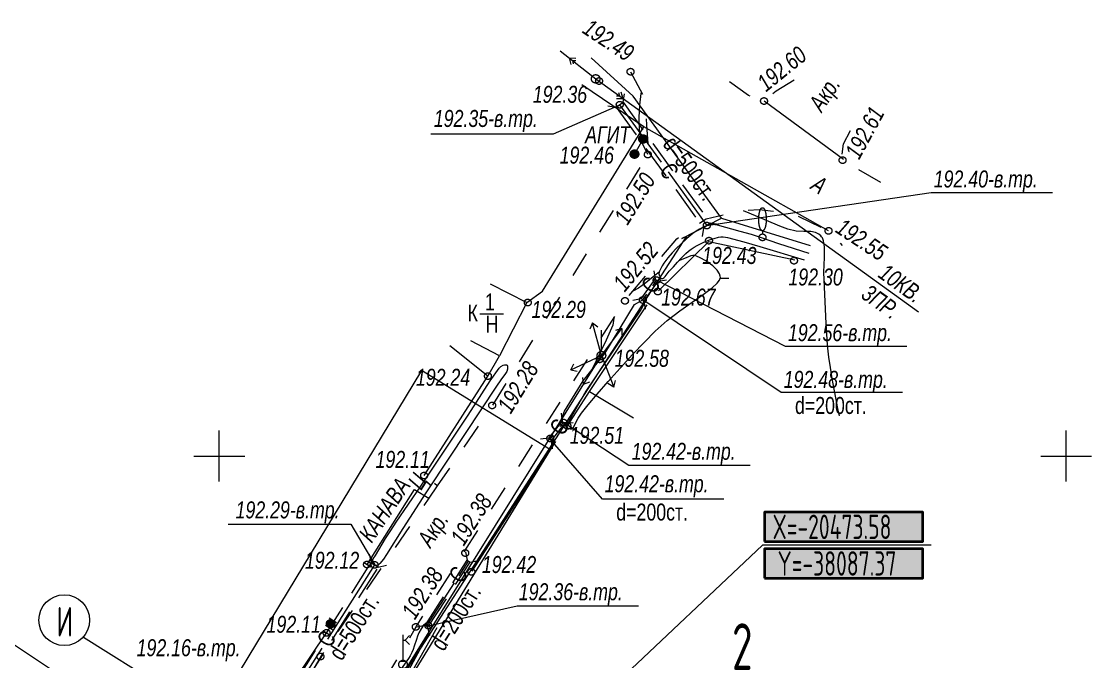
# Model space of a CAD drawing. Header units: millimetres. Extents: x -38151500 to -28914887, y -20564105 to -20349562.
# Drawn here: x -38111684 to -38048500, y -20462126 to -20424352 of the extents above; entities that cross this region are included whole.
import ezdxf
from ezdxf.xclip import XClip

# ---------------------------------------------------------------- set-up
doc = ezdxf.new("R2010")
doc.units = ezdxf.units.MM
doc.header["$MEASUREMENT"] = 0
doc.header["$XCLIPFRAME"] = 0
doc.linetypes.add('Новофедоровское_снт 28_07$0$l049', pattern=[3000, 2000, -1000])
doc.linetypes.add('Новофедоровское_снт 28_07$0$l189_2', pattern=[3000, 1500, -1500])
doc.layers.add('!!! ПОДОСНОВА', color=7, linetype='Continuous')
for name, color, linetype, lineweight in [('Новый_ГП_Координаты_Ном._пера__11', 255, 'Continuous', 40), ('Новый_ГП_Координаты_Ном._пера__250', 7, 'Continuous', 20), ('Новый_ГП_Координаты_Ном._пера__8', 7, 'Continuous', 40), ('Новый_ГП_Оси_Ном._пера__152', 152, 'Continuous', 18), ('Новый_ГП_Текст_Ном._пера__250', 7, 'Continuous', 20), ('Чертеж_1_Новофедоровское_снт 28_07$0$tp_Дороги_Ном._пера__253', 252, 'Continuous', 18), ('Чертеж_1_Новофедоровское_снт 28_07$0$tp_Здания_Ном._пера__253', 252, 'Continuous', 18), ('Чертеж_1_Новофедоровское_снт 28_07$0$tp_канавы_Ном._пера__253', 252, 'Continuous', 18), ('Чертеж_1_Новофедоровское_снт 28_07$0$tp_ЛЭП вн_Ном._пера__253', 252, 'Continuous', 18), ('Чертеж_1_Новофедоровское_снт 28_07$0$tp_отметки_новые_Ном._пера__253', 252, 'Continuous', 18), ('Чертеж_1_Новофедоровское_снт 28_07$0$tp_сооружения_Ном._пера__253', 252, 'Continuous', 18), ('Чертеж_1_Новофедоровское_снт 28_07$0$tp_трубы под дорогой_Ном._пера__253', 252, 'Continuous', 18), ('Чертеж_1_Новофедоровское_снт 28_07$0$U_ТЕКСТ_БЕЛЫЙ_Ном._пера__253', 252, 'Continuous', 18), ('Чертеж_1_Новый_ГП_Топография_Ном._пера__253', 252, 'Continuous', 18), ('Чертеж_1_Новый_Новофедоровское_снт 28_07$0$SETKA_Ном._пера__253', 252, 'Continuous', 18), ('Чертеж_1_Новый_Новофедоровское_снт 28_07$0$SETKA_Ном._пера__7', 7, 'Continuous', 18), ('Чертеж_1_Новый_Новофедоровское_снт 28_07$0$tp_Дороги_Ном._пера__253', 252, 'Continuous', 18), ('Чертеж_1_Новый_Новофедоровское_снт 28_07$0$tp_Здания_Ном._пера__253', 252, 'Continuous', 18), ('Чертеж_1_Новый_Новофедоровское_снт 28_07$0$tp_канавы_Ном._пера__253', 252, 'Continuous', 18), ('Чертеж_1_Новый_Новофедоровское_снт 28_07$0$tp_ЛЭП вн_Ном._пера__253', 252, 'Continuous', 18), ('Чертеж_1_Новый_Новофедоровское_снт 28_07$0$tp_ЛЭП нн_Ном._пера__253', 252, 'Continuous', 18), ('Чертеж_1_Новый_Новофедоровское_снт 28_07$0$tp_ЛЭП нн_Ном._пера__7', 7, 'Continuous', 18), ('Чертеж_1_Новый_Новофедоровское_снт 28_07$0$tp_Ограждения ДЕР_Ном._пера__253', 252, 'Continuous', 18), ('Чертеж_1_Новый_Новофедоровское_снт 28_07$0$tp_Ограждения мет_Ном._пера__253', 252, 'Continuous', 18), ('Чертеж_1_Новый_Новофедоровское_снт 28_07$0$tp_Ограждения рабица_Ном._пера__253', 252, 'Continuous', 18), ('Чертеж_1_Новый_Новофедоровское_снт 28_07$0$tp_Ограждения_Ном._пера__253', 252, 'Continuous', 18), ('Чертеж_1_Новый_Новофедоровское_снт 28_07$0$tp_Ограждения_Ном._пера__7', 7, 'Continuous', 18), ('Чертеж_1_Новый_Новофедоровское_снт 28_07$0$tp_отметки_новые_Ном._пера__253', 252, 'Continuous', 18), ('Чертеж_1_Новый_Новофедоровское_снт 28_07$0$tp_отметки_новые_Ном._пера__7', 7, 'Continuous', 18), ('Чертеж_1_Новый_Новофедоровское_снт 28_07$0$tp_растительность_Ном._пера__7', 7, 'Continuous', 18), ('Чертеж_1_Новый_Новофедоровское_снт 28_07$0$tp_рельеф_Ном._пера__253', 252, 'Continuous', 18), ('Чертеж_1_Новый_Новофедоровское_снт 28_07$0$tp_сооружения_Ном._пера__253', 252, 'Continuous', 18), ('Чертеж_1_Новый_Новофедоровское_снт 28_07$0$tp_сооружения_Ном._пера__7', 7, 'Continuous', 18), ('Чертеж_1_Новый_Новофедоровское_снт 28_07$0$tp_трубы под дорогой_Ном._пера__253', 252, 'Continuous', 18), ('Чертеж_1_Новый_Новофедоровское_снт 28_07$0$U_Водосток_Ном._пера__253', 252, 'Continuous', 18), ('Чертеж_1_Новый_Новофедоровское_снт 28_07$0$U_Газопровод_Ном._пера__253', 252, 'Continuous', 18)]:
    doc.layers.add(name, color=color, linetype=linetype, lineweight=lineweight)
doc.styles.add('РЎР“Р•РќР•Р\xa0РР\xa0_РЎРўРР›Р¬_1', font='arial.ttf', dxfattribs={"width": 0.75})
doc.styles.add('РЎР“Р•РќР•Р\xa0РР\xa0_РЎРўРР›Р¬_3', font='arial.ttf', dxfattribs={"width": 0.749999})
doc.styles.add('РЎР“Р•РќР•Р\xa0РР\xa0_РЎРўРР›Р¬_6', font='', dxfattribs={"width": 0.8})
doc.styles.get('РЎР“Р•РќР•Р\xa0РР\xa0_РЎРўРР›Р¬_6').set_extended_font_data('GOST_type_A')
doc.linetypes.add('Новофедоровское_снт 28_07$0$l474_2o', pattern='A,0,[3,РіРµРЅРїРїР»Р°РЅ 2025_06_18 dima РІР°СЂРёР°РЅС‚ 21.Shx,S=31.746032,R=0,X=0,Y=0],-5000,0', length=5000)
doc.linetypes.add('Новофедоровское_снт 28_07$0$lm334', pattern='A,0,[4,РіРµРЅРїРїР»Р°РЅ 2025_06_18 dima РІР°СЂРёР°РЅС‚ 21.Shx,S=79.365079,R=0,X=0,Y=0],-11000,0', length=11000)
doc.linetypes.add('Новофедоровское_снт 28_07$0$З ДЕРЕВ', pattern='A,0,[2,РіРµРЅРїРїР»Р°РЅ 2025_06_18 dima РІР°СЂРёР°РЅС‚ 21.Shx,S=19.84127,R=0,X=0,Y=0.2],-2500,0', length=2500)
doc.linetypes.add('Новофедоровское_снт 28_07$0$ЗАБОР_СЕТКА', pattern='A,0,[1,РіРµРЅРїРїР»Р°РЅ 2025_06_18 dima РІР°СЂРёР°РЅС‚ 21.Shx,S=39.68254,R=0,X=0,Y=2.77556e-17],-5000,0', length=5000)
doc.linetypes.add('Новофедоровское_снт 28_07$0$МЕЖА', pattern='A,0,[5,РіРµРЅРїРїР»Р°РЅ 2025_06_18 dima РІР°СЂРёР°РЅС‚ 21.Shx,S=46.746032,R=0,X=0,Y=6.93889e-18],-6500,0', length=6500)

# ---------------------------------------------------------------- blocks, each defined once
blk = doc.blocks.new('Чертеж_1_1')
at = {"layer": 'Чертеж_1_Новый_Новофедоровское_снт 28_07$0$tp_ЛЭП вн_Ном._пера__253', "linetype": 'Continuous', "lineweight": 18}
blk.add_hatch(color=252, dxfattribs=at).paths.add_polyline_path([(-38077754, -20427742, 1), (-38077804, -20427742, 1)])
at = {"layer": 'Чертеж_1_Новый_ГП_Топография_Ном._пера__253', "color": 252, "linetype": 'Новофедоровское_снт 28_07$0$МЕЖА', "lineweight": 18, "flags": 128}
blk.add_lwpolyline([(-38122200, -20517064), (-38122160, -20517000), (-38111673, -20499900), (-38085503, -20516708), (-38073942, -20500671), (-38064026, -20487867), (-38065780, -20480650), (-38067785, -20473503), (-38073278, -20475465), (-38076133, -20474628), (-38090404, -20465849), (-38080455, -20449640), (-38088064, -20444942), (-38129095, -20512686)], close=True, dxfattribs=at)
at = {"layer": 'Чертеж_1_Новый_Новофедоровское_снт 28_07$0$SETKA_Ном._пера__253', "color": 252, "linetype": 'Continuous', "lineweight": 18, "flags": 128}
for points in [[(-38100000, -20451500), (-38100000, -20448500)], [(-38101500, -20450000), (-38098500, -20450000)]]:
    blk.add_lwpolyline(points, dxfattribs=at)
at = {"layer": 'Чертеж_1_Новый_Новофедоровское_снт 28_07$0$SETKA_Ном._пера__7', "color": 7, "linetype": 'Continuous', "lineweight": 18, "flags": 128}
for points in [[(-38050000, -20451500), (-38050000, -20448500)], [(-38051500, -20450000), (-38048500, -20450000)]]:
    blk.add_lwpolyline(points, dxfattribs=at)
at = {"layer": 'Чертеж_1_Новый_Новофедоровское_снт 28_07$0$tp_Дороги_Ном._пера__253', "color": 252, "linetype": 'Новофедоровское_снт 28_07$0$l189_2', "lineweight": 18, "flags": 128}
for points in [[(-38075719, -20427321), (-38074868, -20428916), (-38074775, -20430450), (-38074703, -20431568), (-38074700, -20432208), (-38083890, -20447009), (-38087129, -20451763), (-38087913, -20451152)], [(-38066064, -20427811), (-38067132, -20428474), (-38067798, -20429012), (-38068753, -20428732), (-38070153, -20427737)], [(-38060943, -20433852), (-38063255, -20432514), (-38063154, -20431568), (-38062269, -20429947)], [(-38090999, -20466094), (-38091133, -20465239), (-38090967, -20464466), (-38088357, -20460039), (-38076052, -20440842), (-38072990, -20437186), (-38071256, -20435998), (-38069140, -20435528), (-38068128, -20435446), (-38066138, -20435694), (-38064027, -20436711), (-38063227, -20437573)], [(-38088467, -20451967), (-38087634, -20452488), (-38093990, -20461790), (-38099672, -20471714), (-38100868, -20471463)]]:
    blk.add_lwpolyline(points, dxfattribs=at)
at = {"layer": 'Чертеж_1_Новый_Новофедоровское_снт 28_07$0$tp_Дороги_Ном._пера__253', "color": 252, "linetype": 'Continuous', "lineweight": 18, "flags": 128}
for points in [[(-38063157, -20432497), (-38067840, -20429054)], [(-38064027, -20436711), (-38074928, -20430567)], [(-38087129, -20451763), (-38087634, -20452488)]]:
    blk.add_lwpolyline(points, dxfattribs=at)
at = {"layer": 'Чертеж_1_Новый_Новофедоровское_снт 28_07$0$tp_Здания_Ном._пера__253', "color": 252, "linetype": 'Continuous', "lineweight": 18, "flags": 128}
for points in [[(-38084008, -20439829), (-38081842, -20440942), (-38083452, -20444076), (-38085152, -20443202)], [(-38084619, -20441615), (-38083222, -20441615)]]:
    blk.add_lwpolyline(points, dxfattribs=at)
at = {"layer": 'Чертеж_1_Новый_Новофедоровское_снт 28_07$0$tp_канавы_Ном._пера__253', "color": 252, "linetype": 'Continuous', "lineweight": 18, "flags": 128}
for points in [[(-38065182, -20438040), (-38066960, -20437469), (-38067932, -20437143), (-38068589, -20436934), (-38069251, -20436741), (-38070579, -20436383), (-38070736, -20436352), (-38070897, -20436342), (-38071058, -20436358), (-38071215, -20436403), (-38071435, -20436500), (-38071644, -20436611), (-38071843, -20436734), (-38072034, -20436868), (-38072399, -20437164), (-38072752, -20437488), (-38073022, -20437750), (-38073273, -20438015), (-38073513, -20438297), (-38073747, -20438611), (-38073850, -20438767), (-38073939, -20438923), (-38074005, -20439081), (-38074042, -20439238), (-38074039, -20439303), (-38074017, -20439370), (-38073981, -20439435), (-38073934, -20439491), (-38073904, -20439514), (-38073873, -20439525), (-38073811, -20439516), (-38073747, -20439473), (-38073682, -20439407), (-38073434, -20439090), (-38073189, -20438827), (-38072955, -20438558), (-38072717, -20438293), (-38072458, -20438040), (-38072300, -20437909), (-38072138, -20437790), (-38071970, -20437680), (-38071797, -20437579), (-38071435, -20437400), (-38071052, -20437245), (-38070787, -20437156), (-38070519, -20437091), (-38070385, -20437073), (-38070252, -20437068), (-38070120, -20437076), (-38069990, -20437101), (-38069039, -20437358), (-38068092, -20437635), (-38065477, -20438427)], [(-38088944, -20462879), (-38087734, -20460634), (-38087523, -20460211), (-38087515, -20460178), (-38087521, -20460146), (-38087561, -20460084), (-38087690, -20459969), (-38087751, -20459935), (-38087820, -20459927), (-38087886, -20459942), (-38087937, -20459980), (-38088090, -20460198), (-38088213, -20460432), (-38088293, -20460623), (-38088362, -20460818), (-38088489, -20461213), (-38088556, -20461407), (-38088632, -20461597), (-38088722, -20461779), (-38088830, -20461951), (-38089678, -20463139)]]:
    blk.add_lwpolyline(points, dxfattribs=at)
for points in [[(-38075495, -20441052), (-38075002, -20440788), (-38074926, -20441006), (-38075086, -20441341), (-38078370, -20446173), (-38079384, -20447987), (-38079685, -20448067), (-38079816, -20447858), (-38079623, -20447342), (-38078527, -20445565), (-38077238, -20443953)], [(-38084007, -20445565), (-38083482, -20444819), (-38083436, -20444767), (-38083375, -20444718), (-38083232, -20444639), (-38083159, -20444616), (-38083093, -20444607), (-38083039, -20444615), (-38083003, -20444644), (-38082984, -20444689), (-38082976, -20444745), (-38082988, -20444876), (-38083031, -20445014), (-38083095, -20445132), (-38083369, -20445502), (-38083638, -20445878), (-38086416, -20450066), (-38087798, -20452166), (-38089169, -20454273), (-38090127, -20455811), (-38090312, -20456083), (-38090523, -20456345), (-38090580, -20456397), (-38090649, -20456437), (-38090722, -20456458), (-38090791, -20456451), (-38090847, -20456426), (-38090902, -20456388), (-38090945, -20456342), (-38090965, -20456290), (-38090953, -20456181), (-38090909, -20456071), (-38090783, -20455859), (-38090185, -20454873), (-38089881, -20454385), (-38089565, -20453904), (-38088111, -20451771), (-38086682, -20449657), (-38085306, -20447582)]]:
    blk.add_lwpolyline(points, close=True, dxfattribs=at)
at = {"layer": 'Чертеж_1_Новый_Новофедоровское_снт 28_07$0$tp_ЛЭП вн_Ном._пера__253', "color": 252, "linetype": 'Continuous', "lineweight": 18}
blk.add_line((-38077779, -20427742), (-38077779, -20427742), dxfattribs=at)
at = {"layer": 'Чертеж_1_Новый_Новофедоровское_снт 28_07$0$tp_ЛЭП вн_Ном._пера__253', "color": 252, "linetype": 'Continuous', "lineweight": 18, "flags": 128}
for points in [[(-38079881, -20426086), (-38077779, -20427742), (-38058713, -20441496)], [(-38079350, -20426504), (-38079249, -20426891)], [(-38079350, -20426504), (-38078950, -20426512)], [(-38079154, -20426659), (-38079103, -20426852)], [(-38079154, -20426659), (-38078954, -20426663)], [(-38076359, -20428765), (-38076559, -20428770)], [(-38076359, -20428765), (-38076418, -20428574)], [(-38076157, -20428912), (-38076274, -20428529)], [(-38076157, -20428912), (-38076557, -20428921)]]:
    blk.add_lwpolyline(points, dxfattribs=at)
at = {"layer": 'Чертеж_1_Новый_Новофедоровское_снт 28_07$0$tp_ЛЭП вн_Ном._пера__253', "color": 252, "linetype": 'Continuous', "lineweight": 18}
blk.add_circle((-38077779, -20427742), 250, dxfattribs=at)
at = {"layer": 'Чертеж_1_Новый_Новофедоровское_снт 28_07$0$tp_ЛЭП нн_Ном._пера__253', "color": 252, "linetype": 'Continuous', "lineweight": 18, "flags": 128}
for points in [[(-38124200, -20518699), (-38123089, -20517036), (-38102475, -20484194), (-38077438, -20444066), (-38076229, -20442473)], [(-38079254, -20444904), (-38077438, -20444066), (-38077975, -20442139)], [(-38077975, -20442139), (-38078122, -20442511)], [(-38077975, -20442139), (-38077657, -20442382)], [(-38076229, -20442473), (-38076614, -20442581)], [(-38076229, -20442473), (-38076229, -20442873)], [(-38079254, -20444904), (-38079066, -20444551)], [(-38077438, -20444066), (-38076717, -20445932)], [(-38079254, -20444904), (-38078863, -20444989)], [(-38078497, -20445763), (-38078533, -20445364)], [(-38078497, -20445763), (-38078123, -20445620)], [(-38076717, -20445932), (-38077058, -20445721)], [(-38076717, -20445932), (-38076607, -20445547)]]:
    blk.add_lwpolyline(points, dxfattribs=at)
at = {"layer": 'Чертеж_1_Новый_Новофедоровское_снт 28_07$0$tp_ЛЭП нн_Ном._пера__7', "color": 7, "linetype": 'Continuous', "lineweight": 18}
blk.add_line((-38077438, -20443816), (-38077438, -20442566), dxfattribs=at)
for radius in [250, 50]:
    blk.add_circle((-38077438, -20444066), radius, dxfattribs=at)
at = {"layer": 'Чертеж_1_Новый_Новофедоровское_снт 28_07$0$tp_Ограждения ДЕР_Ном._пера__253', "color": 252, "linetype": 'Новофедоровское_снт 28_07$0$З ДЕРЕВ', "lineweight": 18, "flags": 128}
for points in [[(-38081842, -20440942), (-38080923, -20440264), (-38074928, -20430567)], [(-38087913, -20451152), (-38084145, -20445277), (-38083452, -20444076)], [(-38091275, -20456402), (-38088467, -20451967)], [(-38096407, -20464494), (-38093673, -20460426)]]:
    blk.add_lwpolyline(points, dxfattribs=at)
at = {"layer": 'Чертеж_1_Новый_Новофедоровское_снт 28_07$0$tp_Ограждения мет_Ном._пера__253', "color": 252, "linetype": 'Новофедоровское_снт 28_07$0$l474_2o', "lineweight": 18, "flags": 128}
for points in [[(-38074928, -20430567), (-38078589, -20428087)], [(-38084145, -20445277), (-38086389, -20443500)], [(-38079446, -20448221), (-38078140, -20446195), (-38075541, -20447741)], [(-38085073, -20456785), (-38080134, -20449143)], [(-38087167, -20460137), (-38090405, -20465851)]]:
    blk.add_lwpolyline(points, dxfattribs=at)
at = {"layer": 'Чертеж_1_Новый_Новофедоровское_снт 28_07$0$tp_Ограждения рабица_Ном._пера__253', "color": 252, "linetype": 'Новофедоровское_снт 28_07$0$ЗАБОР_СЕТКА', "lineweight": 18, "flags": 128}
for points in [[(-38074067, -20440248), (-38071094, -20437337), (-38066029, -20438430)], [(-38078140, -20446195), (-38074737, -20441085)]]:
    blk.add_lwpolyline(points, dxfattribs=at)
at = {"layer": 'Чертеж_1_Новый_Новофедоровское_снт 28_07$0$tp_Ограждения_Ном._пера__253', "color": 252, "linetype": 'Continuous', "lineweight": 18, "flags": 128}
for points in [[(-38091487, -20456269), (-38091063, -20456535)], [(-38093507, -20459551), (-38093083, -20459817)], [(-38093885, -20460293), (-38093461, -20460559)], [(-38093737, -20459971), (-38093314, -20460237)]]:
    blk.add_lwpolyline(points, dxfattribs=at)
at = {"layer": 'Чертеж_1_Новый_Новофедоровское_снт 28_07$0$tp_Ограждения_Ном._пера__7', "color": 7, "linetype": 'Continuous', "lineweight": 18}
for p, q in [((-38093625, -20459744), (-38093230, -20459744)), ((-38093598, -20459714), (-38093257, -20459714)), ((-38093559, -20459684), (-38093296, -20459684)), ((-38093488, -20459654), (-38093368, -20459654)), ((-38093676, -20459894), (-38093177, -20459894)), ((-38093675, -20459924), (-38093180, -20459924)), ((-38093674, -20459864), (-38093180, -20459864)), ((-38093670, -20459954), (-38093184, -20459954)), ((-38093669, -20459834), (-38093186, -20459834)), ((-38093660, -20459984), (-38093193, -20459984)), ((-38093658, -20459804), (-38093195, -20459804)), ((-38093646, -20460014), (-38093208, -20460014)), ((-38093644, -20459774), (-38093209, -20459774)), ((-38093628, -20460044), (-38093227, -20460044)), ((-38093602, -20460074), (-38093253, -20460074)), ((-38093565, -20460104), (-38093290, -20460104)), ((-38093501, -20460134), (-38093351, -20460134))]:
    blk.add_line(p, q, dxfattribs=at)
blk.add_circle((-38093427, -20459896), 250, dxfattribs=at)
at = {"layer": 'Чертеж_1_Новый_Новофедоровское_снт 28_07$0$tp_отметки_новые_Ном._пера__253', "color": 252, "linetype": 'Continuous', "lineweight": 18, "flags": 128}
for points in [[(-38087504, -20430993), (-38080262, -20430993), (-38076360, -20429270)], [(-38050813, -20434463), (-38057973, -20434463), (-38071241, -20436422)], [(-38059404, -20443536), (-38066564, -20443536), (-38074180, -20439623)], [(-38059667, -20446257), (-38066827, -20446257), (-38075002, -20440788)], [(-38068658, -20450564), (-38075818, -20450564), (-38079685, -20448017)], [(-38070219, -20452546), (-38077378, -20452546), (-38080461, -20449011)], [(-38099485, -20454011), (-38092244, -20454011), (-38090826, -20456416)], [(-38075260, -20458862), (-38082420, -20458862), (-38087748, -20460053)]]:
    blk.add_lwpolyline(points, dxfattribs=at)
at = {"layer": 'Чертеж_1_Новый_Новофедоровское_снт 28_07$0$tp_отметки_новые_Ном._пера__7', "color": 7, "linetype": 'Continuous', "lineweight": 18}
for centre in [(-38075720, -20427320), (-38077580, -20427870), (-38076360, -20429270), (-38067840, -20429050), (-38075490, -20432180), (-38074700, -20432210), (-38063200, -20432540), (-38071220, -20436400), (-38064030, -20436710), (-38071090, -20437290), (-38066070, -20438470), (-38074180, -20439620), (-38074110, -20440290), (-38081790, -20440940), (-38076050, -20440840), (-38075000, -20440790), (-38077540, -20444290), (-38084140, -20445280), (-38083890, -20447010), (-38079680, -20448020), (-38079450, -20448220), (-38080460, -20448960), (-38087910, -20451150), (-38085480, -20455720), (-38091280, -20456400), (-38090830, -20456420), (-38085120, -20456830), (-38093670, -20460430), (-38088400, -20460080), (-38087660, -20460000), (-38094030, -20461830)]:
    blk.add_circle(centre, 200, dxfattribs=at)
at = {"layer": 'Чертеж_1_Новый_Новофедоровское_снт 28_07$0$tp_растительность_Ном._пера__7', "color": 7, "linetype": 'Continuous', "lineweight": 18}
blk.add_line((-38067932, -20436709), (-38067932, -20436893), dxfattribs=at)
blk.add_circle((-38067932, -20437093), 200, dxfattribs=at)
blk.add_ellipse((-38067931, -20436026), major_axis=(0, 683), ratio=0.323572, dxfattribs=at)
at = {"layer": 'Чертеж_1_Новый_Новофедоровское_снт 28_07$0$tp_рельеф_Ном._пера__253', "color": 252, "linetype": 'Continuous', "lineweight": 18, "flags": 128}
for points in [[(-38074701, -20432209), (-38075027, -20431517), (-38075184, -20430780), (-38075217, -20430030), (-38075170, -20429295), (-38075088, -20428605), (-38075079, -20428521)], [(-38063392, -20447635), (-38063407, -20447555), (-38063439, -20447383), (-38063495, -20447092), (-38063580, -20446657), (-38063696, -20446057), (-38063814, -20445422), (-38063922, -20444783), (-38064011, -20444169), (-38064085, -20443458), (-38064131, -20442780), (-38064162, -20442190), (-38064308, -20439145), (-38064262, -20438274), (-38064278, -20437661), (-38064334, -20437300), (-38064397, -20437126), (-38064438, -20437062), (-38064492, -20437000), (-38064607, -20436901), (-38064798, -20436807), (-38065085, -20436753), (-38065489, -20436743), (-38065939, -20436721), (-38066427, -20436607), (-38066899, -20436424), (-38067695, -20436103), (-38068724, -20435671), (-38069060, -20435522)], [(-38079388, -20447988), (-38079419, -20448064), (-38079476, -20448198), (-38079480, -20448269), (-38079438, -20448342), (-38079387, -20448371), (-38079290, -20448397), (-38079195, -20448400), (-38079117, -20448340), (-38078813, -20447756), (-38078612, -20447472), (-38078221, -20446984), (-38077684, -20446344), (-38077041, -20445601), (-38076336, -20444807), (-38075609, -20444013), (-38074904, -20443269), (-38074263, -20442627), (-38073550, -20441999), (-38072806, -20441428), (-38072082, -20440915), (-38071430, -20440460), (-38070901, -20440065), (-38070601, -20439791), (-38070464, -20439612), (-38070421, -20439504), (-38070416, -20439454), (-38070422, -20439385), (-38070465, -20439245), (-38070599, -20439034), (-38070870, -20438765), (-38071284, -20438471), (-38071611, -20438293), (-38071819, -20438205), (-38071928, -20438173), (-38071971, -20438165), (-38072035, -20438163), (-38072163, -20438189), (-38072528, -20438349), (-38072891, -20438484)], [(-38074024, -20439144), (-38074278, -20439351), (-38074819, -20439784), (-38075245, -20440100), (-38075577, -20440276)], [(-38070421, -20439504), (-38069922, -20439496)], [(-38076708, -20441865), (-38076776, -20442276), (-38076915, -20442635), (-38077151, -20443153), (-38077450, -20443775), (-38077778, -20444442), (-38078020, -20444931)]]:
    blk.add_lwpolyline(points, dxfattribs=at)
at = {"layer": 'Чертеж_1_Новый_Новофедоровское_снт 28_07$0$tp_сооружения_Ном._пера__253', "color": 252, "linetype": 'Continuous', "lineweight": 18, "flags": 128}
blk.add_lwpolyline([(-38074983, -20431289), (-38075487, -20432183)], dxfattribs=at)
at = {"layer": 'Чертеж_1_Новый_Новофедоровское_снт 28_07$0$tp_сооружения_Ном._пера__7', "color": 7, "linetype": 'Continuous', "lineweight": 18}
for p, q in [((-38075223, -20431350), (-38075223, -20431230)), ((-38075193, -20431422), (-38075193, -20431158)), ((-38075163, -20431460), (-38075163, -20431120)), ((-38075133, -20431488), (-38075133, -20431092)), ((-38075103, -20431506), (-38075103, -20431072)), ((-38075073, -20431520), (-38075073, -20431058)), ((-38075043, -20431532), (-38075043, -20431048)), ((-38075013, -20431536), (-38075013, -20431042)), ((-38074983, -20431538), (-38074983, -20431040)), ((-38074953, -20431538), (-38074953, -20431042)), ((-38074923, -20431532), (-38074923, -20431046)), ((-38074893, -20431522), (-38074893, -20431056)), ((-38074863, -20431508), (-38074863, -20431070)), ((-38074833, -20431490), (-38074833, -20431090)), ((-38074803, -20431464), (-38074803, -20431116)), ((-38074773, -20431428), (-38074773, -20431152)), ((-38074743, -20431364), (-38074743, -20431214)), ((-38075579, -20432414), (-38075579, -20431951)), ((-38075549, -20432425), (-38075549, -20431942)), ((-38075519, -20432430), (-38075519, -20431936)), ((-38075489, -20432432), (-38075489, -20431933)), ((-38075459, -20432431), (-38075459, -20431936)), ((-38075429, -20432426), (-38075429, -20431940)), ((-38075399, -20432416), (-38075399, -20431949)), ((-38075729, -20432244), (-38075729, -20432124)), ((-38075699, -20432315), (-38075699, -20432052)), ((-38075669, -20432354), (-38075669, -20432013)), ((-38075639, -20432381), (-38075639, -20431986)), ((-38075609, -20432400), (-38075609, -20431965)), ((-38075369, -20432402), (-38075369, -20431964)), ((-38075339, -20432384), (-38075339, -20431983)), ((-38075309, -20432358), (-38075309, -20432009)), ((-38075279, -20432321), (-38075279, -20432046)), ((-38075249, -20432257), (-38075249, -20432107)), ((-38089154, -20462044), (-38089154, -20460544)), ((-38089031, -20460853), (-38088766, -20461118)), ((-38089305, -20462096), (-38089002, -20462096))]:
    blk.add_line(p, q, dxfattribs=at)
at = {"layer": 'Чертеж_1_Новый_Новофедоровское_снт 28_07$0$tp_сооружения_Ном._пера__7', "color": 7, "linetype": 'Continuous', "lineweight": 18, "flags": 128}
blk.add_lwpolyline([(-38089154, -20460853), (-38089031, -20460853), (-38088766, -20460589)], dxfattribs=at)
at = {"layer": 'Чертеж_1_Новый_Новофедоровское_снт 28_07$0$tp_сооружения_Ном._пера__7', "color": 7, "linetype": 'Continuous', "lineweight": 18}
for centre in [(-38074981, -20431290), (-38075487, -20432183), (-38089154, -20462294)]:
    blk.add_circle(centre, 250, dxfattribs=at)
at = {"layer": 'Чертеж_1_Новый_Новофедоровское_снт 28_07$0$tp_трубы под дорогой_Ном._пера__253', "color": 252, "linetype": 'Continuous', "lineweight": 18, "flags": 128}
for points in [[(-38077059, -20429333), (-38076566, -20429413), (-38076160, -20429121), (-38076080, -20428627)], [(-38070518, -20436337), (-38071012, -20436257), (-38071418, -20436549), (-38071497, -20437043)], [(-38074347, -20439073), (-38074262, -20439565), (-38074098, -20439681), (-38073606, -20439595)], [(-38074835, -20441338), (-38074920, -20440846), (-38075084, -20440730), (-38075576, -20440816)], [(-38079825, -20447459), (-38079764, -20447955), (-38079606, -20448079), (-38079110, -20448017)], [(-38080321, -20449569), (-38080382, -20449073), (-38080540, -20448949), (-38081036, -20449011)], [(-38091146, -20455795), (-38091037, -20456283), (-38090615, -20456550), (-38090127, -20456441)], [(-38085467, -20455659), (-38085362, -20456148), (-38085194, -20456256), (-38084705, -20456152)], [(-38087576, -20460586), (-38087680, -20460097), (-38087848, -20459988), (-38088337, -20460093)]]:
    blk.add_lwpolyline(points, dxfattribs=at)
at = {"layer": 'Чертеж_1_Новый_Новофедоровское_снт 28_07$0$tp_трубы под дорогой_Ном._пера__253', "color": 252, "linetype": 'Новофедоровское_снт 28_07$0$l049', "lineweight": 18, "flags": 128}
for points in [[(-38076566, -20429413), (-38071418, -20436549)], [(-38076160, -20429121), (-38071012, -20436257)], [(-38075084, -20440730), (-38074262, -20439565)], [(-38074920, -20440846), (-38074098, -20439681)], [(-38080540, -20448949), (-38079764, -20447955)], [(-38080382, -20449073), (-38079606, -20448079)], [(-38096989, -20465693), (-38091037, -20456282)], [(-38096567, -20465961), (-38090615, -20456550)], [(-38087848, -20459988), (-38085362, -20456148)], [(-38087680, -20460097), (-38085194, -20456256)]]:
    blk.add_lwpolyline(points, dxfattribs=at)
at = {"layer": 'Чертеж_1_Новый_Новофедоровское_снт 28_07$0$U_Водосток_Ном._пера__253', "color": 252, "linetype": 'Continuous', "lineweight": 18, "flags": 128}
for points in [[(-38076363, -20429267), (-38073911, -20432666)], [(-38073505, -20433228), (-38071215, -20436403)], [(-38074410, -20439949), (-38074180, -20439623)], [(-38075002, -20440788), (-38074767, -20440455)], [(-38079872, -20448256), (-38079685, -20448017)], [(-38080461, -20449011), (-38080260, -20448753)], [(-38093600, -20460802), (-38090826, -20456416)], [(-38085839, -20457069), (-38085278, -20456202)], [(-38087764, -20460043), (-38086108, -20457484)], [(-38096778, -20465827), (-38093931, -20461325)]]:
    blk.add_lwpolyline(points, dxfattribs=at)
at = {"layer": 'Чертеж_1_Новый_Новофедоровское_снт 28_07$0$U_Газопровод_Ном._пера__253', "color": 252, "linetype": 'Новофедоровское_снт 28_07$0$lm334', "lineweight": 18, "flags": 128}
for points in [[(-38070353, -20435962), (-38075566, -20428760), (-38078053, -20426495)], [(-38123518, -20516227), (-38101070, -20481445), (-38080519, -20449601), (-38072402, -20437023), (-38072683, -20437169), (-38070353, -20435962), (-38065122, -20437583)]]:
    blk.add_lwpolyline(points, dxfattribs=at)
at = {"layer": 'Чертеж_1_Новофедоровское_снт 28_07$0$tp_Дороги_Ном._пера__253', "color": 252, "linetype": 'Continuous', "lineweight": 18, "char_height": 1000, "attachment_point": 7, "style": 'РЎР“Р•РќР•Р\xa0РР\xa0_РЎРўРР›Р¬_1'}
for s, insert, rotation in [('\\A1;{\\pql;\\fArial|b0|i1|c204|p0;\\W0.750000;Акр.}', (-38064178, -20429926), 56.25629), ('\\A1;{\\pql;\\fArial|b0|i1|c204|p0;\\W0.750000;А}', (-38065150, -20434213), 326.41584), ('\\A1;{\\pql;\\fArial|b0|i1|c204|p0;\\W0.750000;Ц}', (-38087839, -20452222), 57.34071), ('\\A1;{\\pql;\\fArial|b0|i1|c204|p0;\\W0.750000;Акр.}', (-38087271, -20455621), 57.34071)]:
    blk.add_mtext(s, dxfattribs=dict(at, insert=insert, rotation=rotation))
at = {"layer": 'Чертеж_1_Новофедоровское_снт 28_07$0$tp_Здания_Ном._пера__253', "color": 252, "linetype": 'Continuous', "lineweight": 18, "char_height": 1000, "style": 'РЎР“Р•РќР•Р\xa0РР\xa0_РЎРўРР›Р¬_3'}
for s, insert, attachment_point in [('\\A1;{\\pql;\\fArial|b0|i0|c204|p0;\\W0.749999;1}', (-38084313, -20440904), 4), ('\\A1;{\\pql;\\fArial|b0|i0|c204|p0;\\W0.749999;К}', (-38085338, -20442057), 7), ('\\A1;{\\pql;\\fArial|b0|i0|c204|p0;\\W0.749999;Н}', (-38084272, -20442219), 4)]:
    blk.add_mtext(s, dxfattribs=dict(at, insert=insert, attachment_point=attachment_point))
at = {"layer": 'Чертеж_1_Новофедоровское_снт 28_07$0$tp_канавы_Ном._пера__253', "color": 252, "linetype": 'Continuous', "lineweight": 18, "insert": (-38090997, -20455178), "char_height": 1000, "attachment_point": 7, "rotation": 55.96313, "style": 'РЎР“Р•РќР•Р\xa0РР\xa0_РЎРўРР›Р¬_1'}
blk.add_mtext('\\A1;{\\pql;\\fArial|b0|i1|c204|p0;\\W0.750000;КАНАВА}', dxfattribs=at)
at = {"layer": 'Чертеж_1_Новофедоровское_снт 28_07$0$tp_ЛЭП вн_Ном._пера__253', "color": 252, "linetype": 'Continuous', "lineweight": 18, "char_height": 1000, "attachment_point": 7, "rotation": 324.19158, "style": 'РЎР“Р•РќР•Р\xa0РР\xa0_РЎРўРР›Р¬_1'}
for s, insert in [('\\A1;{\\pql;\\fArial|b0|i1|c204|p0;\\W0.750000;10КВ.}', (-38061175, -20439413)), ('\\A1;{\\pql;\\fArial|b0|i1|c204|p0;\\W0.750000;3ПР.}', (-38062188, -20440630))]:
    blk.add_mtext(s, dxfattribs=dict(at, insert=insert))
at = {"layer": 'Чертеж_1_Новофедоровское_снт 28_07$0$tp_отметки_новые_Ном._пера__253', "color": 252, "linetype": 'Continuous', "lineweight": 18, "char_height": 1000, "attachment_point": 7, "style": 'РЎР“Р•РќР•Р\xa0РР\xa0_РЎРўРР›Р¬_1'}
for s, insert, rotation in [('\\A1;{\\pql;\\fArial|b0|i1|c204|p0;\\W0.750000;192.49}', (-38078637, -20424999), 326.41584), ('\\A1;{\\pql;\\fArial|b0|i1|c204|p0;\\W0.750000;192.60}', (-38067714, -20428555), 38.95426), ('\\A1;{\\pql;\\fArial|b0|i1|c204|p0;\\W0.750000;192.61}', (-38062214, -20432566), 61.38954), ('\\A1;{\\pql;\\fArial|b0|i1|c204|p0;\\W0.750000;192.50}', (-38075885, -20436436), 58.16369), ('\\A1;{\\pql;\\fArial|b0|i1|c204|p0;\\W0.750000;192.55}', (-38063696, -20436763), 326.41584), ('\\A1;{\\pql;\\fArial|b0|i1|c204|p0;\\W0.750000;192.52}', (-38076056, -20440372), 50.04801), ('\\A1;{\\pql;\\fArial|b0|i1|c204|p0;\\W0.750000;192.28}', (-38082781, -20447567), 58.16369), ('\\A1;{\\pql;\\fArial|b0|i1|c204|p0;\\W0.750000;192.38}', (-38085557, -20455363), 57.34071), ('\\A1;{\\pql;\\fArial|b0|i1|c204|p0;\\W0.750000;192.38}', (-38088442, -20459714), 57.34071)]:
    blk.add_mtext(s, dxfattribs=dict(at, insert=insert, rotation=rotation))
for s, insert in [('\\A1;{\\pql;\\fArial|b0|i1|c204|p0;\\W0.750000;192.36}', (-38081490, -20429169)), ('\\A1;{\\pql;\\fArial|b0|i1|c204|p0;\\W0.750000;192.35-в.тр.}', (-38087334, -20430880)), ('\\A1;{\\pql;\\fArial|b0|i1|c204|p0;\\W0.750000;192.46}', (-38079906, -20432757)), ('\\A1;{\\pql;\\fArial|b0|i1|c204|p0;\\W0.750000;192.40-в.тр.}', (-38057818, -20434451)), ('\\A1;{\\pql;\\fArial|b0|i1|c204|p0;\\W0.750000;192.43}', (-38071489, -20438677)), ('\\A1;{\\pql;\\fArial|b0|i1|c204|p0;\\W0.750000;192.30}', (-38066397, -20439948)), ('\\A1;{\\pql;\\fArial|b0|i1|c204|p0;\\W0.750000;192.67}', (-38073908, -20441134)), ('\\A1;{\\pql;\\fArial|b0|i1|c204|p0;\\W0.750000;192.29}', (-38081563, -20441861)), ('\\A1;{\\pql;\\fArial|b0|i1|c204|p0;\\W0.750000;192.56-в.тр.}', (-38066426, -20443519)), ('\\A1;{\\pql;\\fArial|b0|i1|c204|p0;\\W0.750000;192.58}', (-38076658, -20444745)), ('\\A1;{\\pql;\\fArial|b0|i1|c204|p0;\\W0.750000;192.24}', (-38088391, -20445864)), ('\\A1;{\\pql;\\fArial|b0|i1|c204|p0;\\W0.750000;192.48-в.тр.}', (-38066674, -20446275)), ('\\A1;{\\pql;\\fArial|b0|i1|c204|p0;\\W0.750000;192.51}', (-38079307, -20449289)), ('\\A1;{\\pql;\\fArial|b0|i1|c204|p0;\\W0.750000;192.42-в.тр.}', (-38075653, -20450521)), ('\\A1;{\\pql;\\fArial|b0|i1|c204|p0;\\W0.750000;192.11}', (-38090776, -20450710)), ('\\A1;{\\pql;\\fArial|b0|i1|c204|p0;\\W0.750000;192.42-в.тр.}', (-38077251, -20452435)), ('\\A1;{\\pql;\\fArial|b0|i1|c204|p0;\\W0.750000;192.29-в.тр.}', (-38099039, -20453976)), ('\\A1;{\\pql;\\fArial|b0|i1|c204|p0;\\W0.750000;192.12}', (-38094946, -20456663)), ('\\A1;{\\pql;\\fArial|b0|i1|c204|p0;\\W0.750000;192.42}', (-38084497, -20456912)), ('\\A1;{\\pql;\\fArial|b0|i1|c204|p0;\\W0.750000;192.36-в.тр.}', (-38082317, -20458807)), ('\\A1;{\\pql;\\fArial|b0|i1|c204|p0;\\W0.750000;192.11}', (-38097210, -20460440)), ('\\A1;{\\pql;\\fArial|b0|i1|c204|p0;\\W0.750000;192.16-в.тр.}', (-38104881, -20462110))]:
    blk.add_mtext(s, dxfattribs=dict(at, insert=insert))
at = {"layer": 'Чертеж_1_Новофедоровское_снт 28_07$0$tp_сооружения_Ном._пера__253', "color": 252, "linetype": 'Continuous', "lineweight": 18, "insert": (-38078400, -20431539), "char_height": 1000, "attachment_point": 7, "style": 'РЎР“Р•РќР•Р\xa0РР\xa0_РЎРўРР›Р¬_1'}
blk.add_mtext('\\A1;{\\pql;\\fArial|b0|i1|c204|p0;\\W0.750000;АГИТ}', dxfattribs=at)
at = {"layer": 'Чертеж_1_Новофедоровское_снт 28_07$0$tp_трубы под дорогой_Ном._пера__253', "color": 252, "linetype": 'Continuous', "lineweight": 18, "char_height": 1000, "attachment_point": 7, "style": 'РЎР“Р•РќР•Р\xa0РР\xa0_РЎРўРР›Р¬_3'}
for s, insert, rotation in [('\\A1;{\\pql;\\fArial|b0|i0|c204|p0;\\W0.749999;d=500ст.}', (-38073878, -20431605), 305.80715), ('\\A1;{\\pql;\\fArial|b0|i0|c204|p0;\\W0.749999;d=200ст.}', (-38086744, -20461584), 57.68864), ('\\A1;{\\pql;\\fArial|b0|i0|c204|p0;\\W0.749999;d=500ст.}', (-38092758, -20462142), 57.68864)]:
    blk.add_mtext(s, dxfattribs=dict(at, insert=insert, rotation=rotation))
for insert in [(-38066011, -20447528), (-38076563, -20453817)]:
    blk.add_mtext('\\A1;{\\pql;\\fArial|b0|i0|c204|p0;\\W0.749999;d=200ст.}', dxfattribs=dict(at, insert=insert))
at = {"layer": 'Чертеж_1_Новофедоровское_снт 28_07$0$U_ТЕКСТ_БЕЛЫЙ_Ном._пера__253', "color": 252, "linetype": 'Continuous', "lineweight": 18, "char_height": 1000, "attachment_point": 7, "style": 'РЎР“Р•РќР•Р\xa0РР\xa0_РЎРўРР›Р¬_3'}
for insert, rotation in [((-38074076, -20433171), 305.80715), ((-38074303, -20440503), 57.68864), ((-38079707, -20448873), 57.68864), ((-38085665, -20457583), 57.68864), ((-38093444, -20461371), 57.68864)]:
    blk.add_mtext('\\A1;{\\pql;\\fArial|b0|i0|c204|p0;\\W0.749999;С}', dxfattribs=dict(at, insert=insert, rotation=rotation))

msp = doc.modelspace()

# ---------------------------------------------------------------- hatches: boundary and pattern name
at = {"layer": 'Новый_ГП_Координаты_Ном._пера__11', "linetype": 'Continuous', "lineweight": 40}
for points in [[(-38058463.56, -20453312.75), (-38067818.31, -20453312.75), (-38067818.31, -20455044.23), (-38058463.56, -20455044.23)], [(-38067818.31, -20455472.75), (-38067818.31, -20457204.23), (-38058463.56, -20457204.23), (-38058463.56, -20455472.75)]]:
    msp.add_hatch(color=255, dxfattribs=at).paths.add_polyline_path(points)

# ---------------------------------------------------------------- linework, layer by layer
at = {"layer": 'Новый_ГП_Координаты_Ном._пера__11', "color": 255, "linetype": 'Continuous', "lineweight": 40}
for points in [[(-38067818.31, -20455044.23), (-38058463.56, -20455044.23), (-38058463.56, -20453312.75), (-38067818.31, -20453312.75)], [(-38067818.31, -20457204.23), (-38058463.56, -20457204.23), (-38058463.56, -20455472.75), (-38067818.31, -20455472.75)]]:
    msp.add_lwpolyline(points, close=True, dxfattribs=at)
at = {"layer": 'Новый_ГП_Координаты_Ном._пера__250', "color": 7, "linetype": 'Continuous', "lineweight": 20}
for p, q in [((-38067926.47, -20455258.49), (-38087374.79, -20473577.08)), ((-38057968.45, -20455258.49), (-38067926.47, -20455258.49))]:
    msp.add_line(p, q, dxfattribs=at)
at = {"layer": 'Новый_ГП_Оси_Ном._пера__152', "color": 152, "linetype": 'Continuous', "lineweight": 18}
msp.add_line((-38108010.59, -20460682.87), (-38069933.44, -20484476.11), dxfattribs=at)
msp.add_circle((-38109154.45, -20459683.8), 1500, dxfattribs=at)
at = {"layer": 'Новый_ГП_Текст_Ном._пера__250', "color": 7, "linetype": 'Continuous', "lineweight": 20}
msp.add_line((-38094788.5, -20472632.9), (-38128234.96, -20450453.92), dxfattribs=at)

# ---------------------------------------------------------------- block references
at = {"layer": '!!! ПОДОСНОВА', "color": 252, "linetype": 'Continuous', "lineweight": 40}
ref = msp.add_blockref('Чертеж_1_1', (0, 0), dxfattribs=at)
XClip(ref).set_block_clipping_path([(-38156773.930035077, -20418838.4532491304), (-38156773.930035077, -20510095.8116091713), (-38134193.3603857011, -20510095.8116091713), (-38128800.2227013633, -20521215.6831232607), (-38043434.3590716273, -20521215.6831232607), (-38043434.3590716273, -20418721.7424019799)])

# ---------------------------------------------------------------- texts
at = {"layer": 'Новый_ГП_Координаты_Ном._пера__8', "color": 7, "linetype": 'Continuous', "lineweight": 40, "char_height": 1440, "attachment_point": 4, "style": 'РЎР“Р•РќР•Р\xa0РР\xa0_РЎРўРР›Р¬_6'}
for s, insert in [('\\A1;{\\pql;\\fGOST_type_A|b0|i0|c0|p0;\\W0.800000;X=-20473.58}', (-38067335.82, -20454176)), ('\\A1;{\\pql;\\fGOST_type_A|b0|i0|c0|p0;\\W0.800000;Y=-38087.37}', (-38067040.14, -20456336))]:
    msp.add_mtext(s, dxfattribs=dict(at, insert=insert))
at = {"layer": 'Новый_ГП_Оси_Ном._пера__152', "color": 152, "linetype": 'Continuous', "lineweight": 18, "insert": (-38109121.59, -20459770.4), "char_height": 1750, "attachment_point": 5, "style": 'РЎР“Р•РќР•Р\xa0РР\xa0_РЎРўРР›Р¬_6'}
msp.add_mtext('\\A1;{\\pqc;\\fGOST_type_A|b0|i0|c0|p0;\\W0.800000;И}', dxfattribs=at)
at = {"layer": 'Новый_ГП_Текст_Ном._пера__250', "color": 7, "linetype": 'Continuous', "lineweight": 20, "insert": (-38069125.42, -20459869.52), "char_height": 2750, "attachment_point": 2, "style": 'РЎР“Р•РќР•Р\xa0РР\xa0_РЎРўРР›Р¬_6'}
msp.add_mtext('\\A1;{\\pqc;\\fGOST_type_A|b0|i0|c0|p0;\\W0.800000;2}', dxfattribs=at)

doc.saveas('drawing.dxf')
